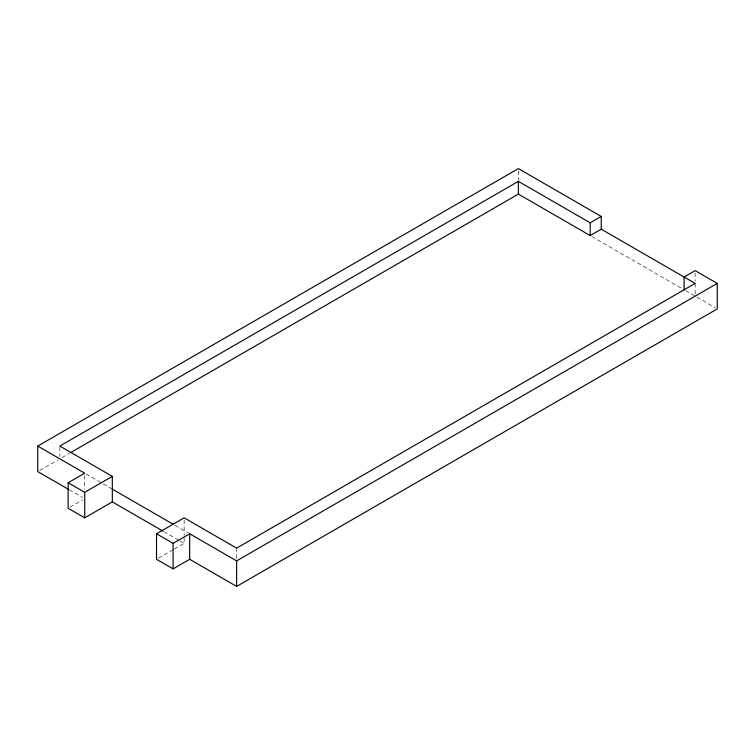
<?xml version="1.0" encoding="UTF-8"?>
<svg xmlns="http://www.w3.org/2000/svg" width="755" height="755" viewBox="0 0 755 755"><rect width="100%" height="100%" fill="white"/><g stroke="black" fill="none" stroke-linecap="round" stroke-linejoin="round"><path stroke-width="0.57" stroke-dasharray="3.77 2.83" d="M39.788 470.412L58.154 459.804M61.891 457.653L69.384 453.33M70.083 507.143L82.757 499.829M158.493 558.162L173.291 549.621M174.282 549.045L184.144 543.355L184.144 536.39M591.807 236.504L684.615 290.08M685.634 290.675L695.836 296.564M696.856 297.149L715.212 307.747M86.089 473.98L102.236 483.304M103.246 483.889L112.325 489.136M175.047 525.338L188.184 532.926M163.92 531.671L179.086 540.429M180.096 541.014L184.144 543.355M69.394 489.863L82.663 497.526M695.157 272.97L695.157 281.086M695.157 283.408L695.157 295.007M518.374 170.913L518.374 180.19M236.626 548.139L236.626 558.577M184.144 520.157L184.144 535.238M84.711 475.508L84.711 489.419M59.843 447.234L59.843 456.511"/><path stroke-width="1.13" d="M68.375 489.268L37.75 471.592L37.75 446.073L518.374 168.591L601.235 216.43L601.235 229.19L590.193 235.569L518.374 194.101L71.083 452.349M601.235 216.43L590.193 222.81L518.374 181.351L59.843 446.073L112.325 476.377L112.325 501.886L162.901 531.086M112.325 501.886L84.711 517.836L68.139 508.266L68.139 482.756L84.711 473.187L37.75 446.073M68.139 482.756L84.711 492.317L112.325 476.377M684.106 289.788L684.106 277.028L695.157 270.649L717.25 283.408L717.25 308.927L236.626 586.409L189.675 559.304L173.093 568.864L156.521 559.304L156.521 533.785L184.144 517.836L236.626 548.139L695.157 283.408L601.235 229.19M156.521 533.785L173.093 543.355L189.675 533.785L236.626 560.899L717.25 283.408M112.325 489.136L173.018 524.168M590.193 222.81L590.193 235.569M518.374 181.351L518.374 194.101M236.626 560.899L236.626 586.409M189.675 533.785L189.675 559.304M173.093 543.355L173.093 568.864M84.711 492.317L84.711 517.836"/></g></svg>
